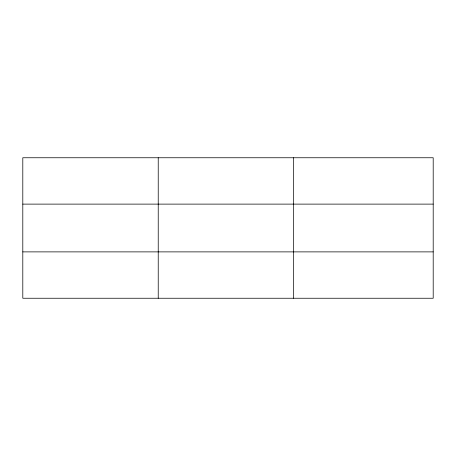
<?xml version="1.0" encoding="UTF-8"?>
<svg xmlns="http://www.w3.org/2000/svg" width="456" height="456" viewBox="0 0 456 456"><rect width="100%" height="100%" fill="white"/><g stroke="black" fill="none" stroke-linecap="round" stroke-linejoin="round"><path stroke-width="0.68" d="M158.232 157.753L158.232 298.247M293.664 157.753L293.664 298.247M433.2 204.117L433.2 157.753L22.8 157.753L22.8 298.247L433.2 298.247L433.2 204.117L22.8 204.117M22.8 251.883L433.2 251.883"/></g></svg>
